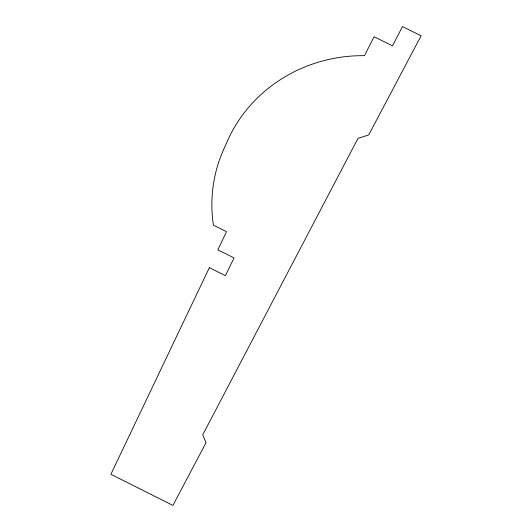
<?xml version="1.0" encoding="UTF-8"?>
<svg xmlns="http://www.w3.org/2000/svg" width="532" height="532" viewBox="0 0 532 532"><rect width="100%" height="100%" fill="white"/><g stroke="black" fill="none" stroke-linecap="round" stroke-linejoin="round"><path stroke-width="0.8" d="M209.362 267.656L110.889 474.291L172.9 505.4L206.03 442.717L202.692 434.91L357.996 138.367L368.723 134.909L421.111 35.784L402.451 26.6L392.516 45.838L374.056 36.741L364.493 55.68A147.537 140.388 2.5 0 0 225.827 144.751A150.875 142.935 3.8 0 0 213.412 225.162L226.506 231.673L217.847 249.847L234.047 257.907L225.395 275.636L209.362 267.656"/></g></svg>
